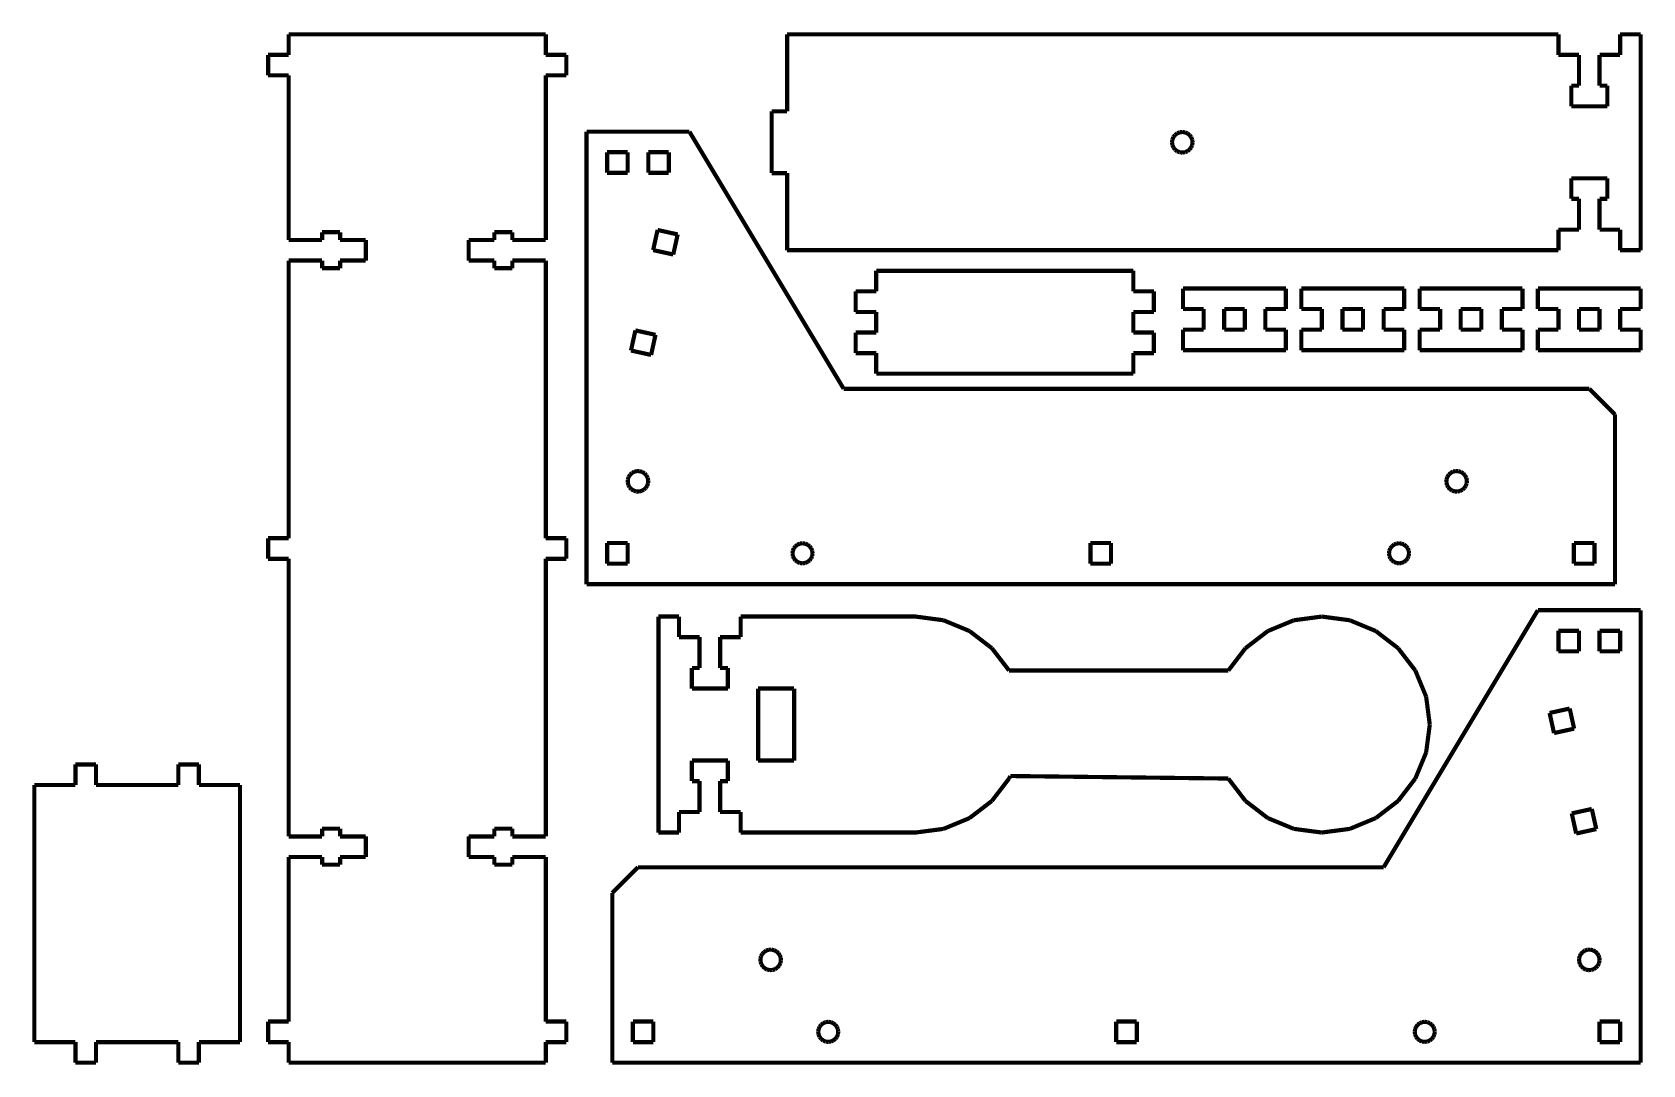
# Model space of a CAD drawing. Extents: x -171 to 142, y -96 to 104.
import ezdxf

# ---------------------------------------------------------------- set-up
doc = ezdxf.new("R2010")
doc.units = 0
doc.layers.add('PROFILEEDGES', color=7, linetype='CONTINUOUS')

msp = doc.modelspace()

# ---------------------------------------------------------------- linework, layer by layer
at = {"layer": 'PROFILEEDGES', "const_width": 0.811}
for points in [[(-120.92, 103.99), (-120.92, 99.99)], [(-70.92, 103.99), (-120.92, 103.99)], [(-70.92, 99.99), (-70.92, 103.99)], [(-23.99, 103.99), (-23.99, 88.99)], [(126.01, 103.99), (-23.99, 103.99)], [(126.01, 99.99), (126.01, 103.99)], [(138.01, 103.99), (138.01, 99.99)], [(142.01, 103.99), (138.01, 103.99)], [(142.01, 61.99), (142.01, 103.99)], [(-124.92, 99.99), (-120.92, 99.99)], [(-124.92, 95.99), (-124.92, 99.99)], [(-70.92, 99.99), (-66.92, 99.99)], [(-66.92, 99.99), (-66.92, 95.99)], [(130.01, 99.99), (126.01, 99.99)], [(130.01, 93.99), (130.01, 99.99)], [(134.01, 99.99), (134.01, 93.99)], [(138.01, 99.99), (134.01, 99.99)], [(-120.92, 95.99), (-124.92, 95.99)], [(-120.92, 95.99), (-120.92, 63.99)], [(-70.92, 63.99), (-70.92, 95.99)], [(-66.92, 95.99), (-70.92, 95.99)], [(128.51, 89.99), (128.51, 93.99)], [(128.51, 93.99), (130.01, 93.99)], [(134.01, 93.99), (135.51, 93.99)], [(135.51, 93.99), (135.51, 89.99)], [(-26.99, 88.99), (-26.99, 76.99)], [(-23.99, 88.99), (-26.99, 88.99)], [(135.51, 89.99), (128.51, 89.99)], [(-62.99, 85.05), (-42.99, 85.05)], [(-62.99, -2.95), (-62.99, 85.05)], [(-12.99, 35.05), (-42.99, 85.05)], [(51.13, 83.99), (51.44, 84.4)], [(51.44, 84.4), (51.86, 84.72)], [(51.86, 84.72), (52.34, 84.92)], [(52.34, 84.92), (52.86, 84.99)], [(52.86, 84.99), (53.38, 84.92)], [(53.38, 84.92), (53.86, 84.72)], [(53.86, 84.72), (54.27, 84.4)], [(54.27, 84.4), (54.59, 83.99)], [(-58.99, 81.05), (-54.99, 81.05)], [(-58.99, 77.05), (-58.99, 81.05)], [(-54.99, 81.05), (-54.99, 77.05)], [(-50.99, 77.05), (-50.99, 81.05)], [(-50.99, 81.05), (-46.99, 81.05)], [(-46.99, 81.05), (-46.99, 77.05)], [(50.86, 82.99), (50.93, 83.5)], [(50.93, 82.47), (50.86, 82.99)], [(50.93, 83.5), (51.13, 83.99)], [(51.13, 81.99), (50.93, 82.47)], [(51.44, 81.57), (51.13, 81.99)], [(51.86, 81.25), (51.44, 81.57)], [(52.34, 81.05), (51.86, 81.25)], [(52.86, 80.99), (52.34, 81.05)], [(53.38, 81.05), (52.86, 80.99)], [(53.86, 81.25), (53.38, 81.05)], [(54.27, 81.57), (53.86, 81.25)], [(54.59, 81.99), (54.27, 81.57)], [(54.59, 83.99), (54.79, 83.5)], [(54.79, 82.47), (54.59, 81.99)], [(54.79, 83.5), (54.86, 82.99)], [(54.86, 82.99), (54.79, 82.47)], [(-54.99, 77.05), (-58.99, 77.05)], [(-46.99, 77.05), (-50.99, 77.05)], [(-23.99, 76.99), (-26.99, 76.99)], [(-23.99, 76.99), (-23.99, 61.99)], [(128.51, 71.99), (128.51, 75.99)], [(128.51, 75.99), (135.51, 75.99)], [(135.51, 75.99), (135.51, 71.99)], [(130.01, 71.99), (128.51, 71.99)], [(130.01, 65.99), (130.01, 71.99)], [(135.51, 71.99), (134.01, 71.99)], [(134.01, 65.99), (134.01, 71.99)], [(-114.42, 63.99), (-114.42, 65.49)], [(-114.42, 65.49), (-110.92, 65.49)], [(-110.92, 65.49), (-110.92, 63.99)], [(-80.92, 63.99), (-80.92, 65.49)], [(-80.92, 65.49), (-77.42, 65.49)], [(-77.42, 65.49), (-77.42, 63.99)], [(-50.04, 62.02), (-49.18, 65.93)], [(-49.18, 65.93), (-45.27, 65.07)], [(126.01, 61.99), (126.01, 65.99)], [(126.01, 65.99), (130.01, 65.99)], [(134.01, 65.99), (138.01, 65.99)], [(138.01, 65.99), (138.01, 61.99)], [(-114.42, 63.99), (-120.92, 63.99)], [(-105.92, 63.99), (-110.92, 63.99)], [(-105.92, 59.99), (-105.92, 63.99)], [(-85.92, 63.99), (-85.92, 59.99)], [(-85.92, 63.99), (-80.92, 63.99)], [(-77.42, 63.99), (-70.92, 63.99)], [(-45.27, 65.07), (-46.13, 61.16)], [(-120.92, 59.99), (-120.92, 5.99)], [(-114.42, 59.99), (-120.92, 59.99)], [(-114.42, 58.49), (-114.42, 59.99)], [(-105.92, 59.99), (-110.92, 59.99)], [(-110.92, 59.99), (-110.92, 58.49)], [(-80.92, 59.99), (-85.92, 59.99)], [(-80.92, 58.49), (-80.92, 59.99)], [(-77.42, 59.99), (-70.92, 59.99)], [(-77.42, 59.99), (-77.42, 58.49)], [(-70.92, 5.99), (-70.92, 59.99)], [(-46.13, 61.16), (-50.04, 62.02)], [(-23.99, 61.99), (126.01, 61.99)], [(138.01, 61.99), (142.01, 61.99)], [(-110.92, 58.49), (-114.42, 58.49)], [(-77.42, 58.49), (-80.92, 58.49)], [(-6.66, 57.99), (-6.66, 53.99)], [(43.34, 57.99), (-6.66, 57.99)], [(43.34, 53.99), (43.34, 57.99)], [(-10.66, 53.99), (-10.66, 49.99)], [(-6.66, 53.99), (-10.66, 53.99)], [(47.34, 53.99), (43.34, 53.99)], [(47.34, 49.99), (47.34, 53.99)], [(53.01, 54.55), (73.01, 54.55)], [(53.01, 50.55), (53.01, 54.55)], [(73.01, 54.55), (73.01, 50.55)], [(76.01, 54.55), (96.01, 54.55)], [(76.01, 50.55), (76.01, 54.55)], [(96.01, 54.55), (96.01, 50.55)], [(99.01, 54.55), (119.01, 54.55)], [(99.01, 50.55), (99.01, 54.55)], [(119.01, 54.55), (119.01, 50.55)], [(122.01, 54.55), (142.01, 54.55)], [(122.01, 50.55), (122.01, 54.55)], [(142.01, 54.55), (142.01, 50.55)], [(-10.66, 49.99), (-6.66, 49.99)], [(-6.66, 49.99), (-6.66, 45.99)], [(43.34, 45.99), (43.34, 49.99)], [(43.34, 49.99), (47.34, 49.99)], [(53.01, 50.55), (57.01, 50.55)], [(57.01, 50.55), (57.01, 46.55)], [(61.01, 46.55), (61.01, 50.55)], [(61.01, 50.55), (65.01, 50.55)], [(65.01, 50.55), (65.01, 46.55)], [(69.01, 46.55), (69.01, 50.55)], [(69.01, 50.55), (73.01, 50.55)], [(76.01, 50.55), (80.01, 50.55)], [(80.01, 50.55), (80.01, 46.55)], [(84.01, 46.55), (84.01, 50.55)], [(84.01, 50.55), (88.01, 50.55)], [(88.01, 50.55), (88.01, 46.55)], [(92.01, 46.55), (92.01, 50.55)], [(92.01, 50.55), (96.01, 50.55)], [(99.01, 50.55), (103.01, 50.55)], [(103.01, 50.55), (103.01, 46.55)], [(107.01, 46.55), (107.01, 50.55)], [(107.01, 50.55), (111.01, 50.55)], [(111.01, 50.55), (111.01, 46.55)], [(115.01, 46.55), (115.01, 50.55)], [(115.01, 50.55), (119.01, 50.55)], [(122.01, 50.55), (126.01, 50.55)], [(126.01, 50.55), (126.01, 46.55)], [(130.01, 46.55), (130.01, 50.55)], [(130.01, 50.55), (134.01, 50.55)], [(134.01, 50.55), (134.01, 46.55)], [(138.01, 46.55), (138.01, 50.55)], [(138.01, 50.55), (142.01, 50.55)], [(-54.35, 42.49), (-53.49, 46.4)], [(-53.49, 46.4), (-49.58, 45.54)], [(-49.58, 45.54), (-50.44, 41.63)], [(-10.66, 45.99), (-10.66, 41.99)], [(-6.66, 45.99), (-10.66, 45.99)], [(47.34, 45.99), (43.34, 45.99)], [(47.34, 41.99), (47.34, 45.99)], [(57.01, 46.55), (53.01, 46.55)], [(53.01, 42.55), (53.01, 46.55)], [(65.01, 46.55), (61.01, 46.55)], [(73.01, 46.55), (69.01, 46.55)], [(73.01, 46.55), (73.01, 42.55)], [(80.01, 46.55), (76.01, 46.55)], [(76.01, 42.55), (76.01, 46.55)], [(88.01, 46.55), (84.01, 46.55)], [(96.01, 46.55), (92.01, 46.55)], [(96.01, 46.55), (96.01, 42.55)], [(103.01, 46.55), (99.01, 46.55)], [(99.01, 42.55), (99.01, 46.55)], [(111.01, 46.55), (107.01, 46.55)], [(119.01, 46.55), (115.01, 46.55)], [(119.01, 46.55), (119.01, 42.55)], [(126.01, 46.55), (122.01, 46.55)], [(122.01, 42.55), (122.01, 46.55)], [(134.01, 46.55), (130.01, 46.55)], [(142.01, 46.55), (138.01, 46.55)], [(142.01, 46.55), (142.01, 42.55)], [(-50.44, 41.63), (-54.35, 42.49)], [(-10.66, 41.99), (-6.66, 41.99)], [(-6.66, 41.99), (-6.66, 37.99)], [(43.34, 41.99), (47.34, 41.99)], [(43.34, 37.99), (43.34, 41.99)], [(73.01, 42.55), (53.01, 42.55)], [(96.01, 42.55), (76.01, 42.55)], [(119.01, 42.55), (99.01, 42.55)], [(142.01, 42.55), (122.01, 42.55)], [(-6.66, 37.99), (43.34, 37.99)], [(132.01, 35.05), (-12.99, 35.05)], [(137.01, 30.05), (132.01, 35.05)], [(137.01, 30.05), (137.01, -2.95)], [(-54.53, 18.33), (-54.14, 18.69)], [(-54.14, 18.69), (-53.68, 18.93)], [(-53.68, 18.93), (-53.17, 19.05)], [(-53.17, 19.05), (-52.65, 19.03)], [(-52.65, 19.03), (-52.15, 18.87)], [(-52.15, 18.87), (-51.71, 18.59)], [(-51.71, 18.59), (-51.36, 18.21)], [(104.68, 18.34), (105.06, 18.69)], [(105.06, 18.69), (105.52, 18.93)], [(105.52, 18.93), (106.03, 19.05)], [(106.03, 19.05), (106.56, 19.02)], [(106.56, 19.02), (107.05, 18.87)], [(107.05, 18.87), (107.49, 18.59)], [(107.49, 18.59), (107.85, 18.2)], [(-54.98, 16.87), (-54.96, 17.39)], [(-54.87, 16.36), (-54.98, 16.87)], [(-54.96, 17.39), (-54.81, 17.89)], [(-54.63, 15.9), (-54.87, 16.36)], [(-54.81, 17.89), (-54.53, 18.33)], [(-54.27, 15.52), (-54.63, 15.9)], [(-53.83, 15.24), (-54.27, 15.52)], [(-51.84, 15.42), (-52.3, 15.18)], [(-51.45, 15.78), (-51.84, 15.42)], [(-51.18, 16.22), (-51.45, 15.78)], [(-51.36, 18.21), (-51.11, 17.75)], [(-51.02, 16.72), (-51.18, 16.22)], [(-51.11, 17.75), (-51, 17.24)], [(-51, 17.24), (-51.02, 16.72)], [(104.22, 16.88), (104.24, 17.4)], [(104.33, 16.37), (104.22, 16.88)], [(104.24, 17.4), (104.4, 17.9)], [(104.57, 15.91), (104.33, 16.37)], [(104.4, 17.9), (104.68, 18.34)], [(104.92, 15.52), (104.57, 15.91)], [(105.36, 15.24), (104.92, 15.52)], [(107.36, 15.42), (106.89, 15.18)], [(107.74, 15.77), (107.36, 15.42)], [(108.02, 16.21), (107.74, 15.77)], [(107.85, 18.2), (108.09, 17.74)], [(108.18, 16.71), (108.02, 16.21)], [(108.09, 17.74), (108.2, 17.23)], [(108.2, 17.23), (108.18, 16.71)], [(-53.33, 15.08), (-53.83, 15.24)], [(-52.81, 15.06), (-53.33, 15.08)], [(-52.3, 15.18), (-52.81, 15.06)], [(105.86, 15.08), (105.36, 15.24)], [(106.38, 15.06), (105.86, 15.08)], [(106.89, 15.18), (106.38, 15.06)], [(-124.92, 1.99), (-124.92, 5.99)], [(-124.92, 5.99), (-120.92, 5.99)], [(-70.92, 5.99), (-66.92, 5.99)], [(-66.92, 5.99), (-66.92, 1.99)], [(-58.99, 5.05), (-54.99, 5.05)], [(-58.99, 1.05), (-58.99, 5.05)], [(-54.99, 1.05), (-54.99, 5.05)], [(-22.87, 3.56), (-22.94, 3.05)], [(-22.94, 3.05), (-22.87, 2.55)], [(-22.68, 4.03), (-22.87, 3.56)], [(-22.37, 4.43), (-22.68, 4.03)], [(-22.37, 4.43), (-21.97, 4.74)], [(-21.97, 4.74), (-21.5, 4.94)], [(-21.5, 4.94), (-20.99, 5)], [(-20.49, 4.94), (-20.99, 5)], [(-20.02, 4.74), (-20.49, 4.94)], [(-19.61, 4.43), (-20.02, 4.74)], [(-19.3, 4.03), (-19.61, 4.43)], [(-19.11, 3.56), (-19.3, 4.03)], [(-19.04, 3.05), (-19.11, 3.56)], [(-19.11, 2.55), (-19.04, 3.05)], [(35.01, 1.05), (35.01, 5.05)], [(35.01, 5.05), (39.01, 5.05)], [(39.01, 1.05), (39.01, 5.05)], [(93.06, 3.05), (93.13, 3.56)], [(93.13, 2.55), (93.06, 3.05)], [(93.13, 3.56), (93.32, 4.03)], [(93.32, 4.03), (93.63, 4.43)], [(93.63, 4.43), (94.03, 4.74)], [(94.03, 4.74), (94.5, 4.94)], [(94.5, 4.94), (95.01, 5)], [(95.01, 5), (95.51, 4.94)], [(95.51, 4.94), (95.98, 4.74)], [(95.98, 4.74), (96.39, 4.43)], [(96.39, 4.43), (96.7, 4.03)], [(96.7, 4.03), (96.89, 3.56)], [(96.89, 3.56), (96.96, 3.05)], [(96.96, 3.05), (96.89, 2.55)], [(129.01, 1.05), (129.01, 5.05)], [(129.01, 5.05), (133.01, 5.05)], [(133.01, 1.05), (133.01, 5.05)], [(-120.92, 1.99), (-124.92, 1.99)], [(-120.92, 1.99), (-120.92, -52.01)], [(-66.92, 1.99), (-70.92, 1.99)], [(-70.92, -52.01), (-70.92, 1.99)], [(-54.99, 1.05), (-58.99, 1.05)], [(-22.87, 2.55), (-22.68, 2.08)], [(-22.68, 2.08), (-22.37, 1.68)], [(-22.37, 1.68), (-21.97, 1.37)], [(-21.97, 1.37), (-21.5, 1.17)], [(-21.5, 1.17), (-20.99, 1.1)], [(-20.99, 1.1), (-20.49, 1.17)], [(-20.49, 1.17), (-20.02, 1.37)], [(-20.02, 1.37), (-19.61, 1.68)], [(-19.61, 1.68), (-19.3, 2.08)], [(-19.3, 2.08), (-19.11, 2.55)], [(39.01, 1.05), (35.01, 1.05)], [(93.32, 2.08), (93.13, 2.55)], [(93.63, 1.68), (93.32, 2.08)], [(94.03, 1.37), (93.63, 1.68)], [(94.5, 1.17), (94.03, 1.37)], [(95.01, 1.1), (94.5, 1.17)], [(95.51, 1.17), (95.01, 1.1)], [(95.98, 1.37), (95.51, 1.17)], [(96.39, 1.68), (95.98, 1.37)], [(96.7, 2.08), (96.39, 1.68)], [(96.89, 2.55), (96.7, 2.08)], [(133.01, 1.05), (129.01, 1.05)], [(137.01, -2.95), (-62.99, -2.95)], [(-49.01, -9.25), (-45.01, -9.25)], [(-49.01, -51.25), (-49.01, -9.25)], [(-45.01, -13.25), (-45.01, -9.25)], [(0.99, -9.25), (-33.01, -9.25)], [(-33.01, -9.25), (-33.01, -13.25)], [(0.99, -9.25), (6.43, -9.97)], [(74.56, -9.97), (79.99, -9.25)], [(79.99, -9.25), (85.43, -9.97)], [(92.01, -58.01), (122.01, -8.01)], [(142.01, -8.01), (122.01, -8.01)], [(142.01, -96.01), (142.01, -8.01)], [(6.43, -9.97), (11.49, -12.07)], [(11.49, -12.07), (15.84, -15.41)], [(65.14, -15.41), (69.49, -12.07)], [(69.49, -12.07), (74.56, -9.97)], [(85.43, -9.97), (90.49, -12.07)], [(90.49, -12.07), (94.84, -15.41)], [(126.01, -16.01), (126.01, -12.01)], [(126.01, -12.01), (130.01, -12.01)], [(130.01, -12.01), (130.01, -16.01)], [(134.01, -12.01), (138.01, -12.01)], [(134.01, -16.01), (134.01, -12.01)], [(138.01, -12.01), (138.01, -16.01)], [(-41.01, -13.25), (-45.01, -13.25)], [(-41.01, -19.25), (-41.01, -13.25)], [(-33.01, -13.25), (-37.01, -13.25)], [(-37.01, -13.25), (-37.01, -19.25)], [(15.84, -15.41), (19.18, -19.75)], [(61.81, -19.75), (65.14, -15.41)], [(94.84, -15.41), (98.18, -19.75)], [(130.01, -16.01), (126.01, -16.01)], [(138.01, -16.01), (134.01, -16.01)], [(-42.51, -19.25), (-41.01, -19.25)], [(-42.51, -23.25), (-42.51, -19.25)], [(-37.01, -19.25), (-35.51, -19.25)], [(-35.51, -19.25), (-35.51, -23.25)], [(61.81, -19.75), (19.18, -19.75)], [(98.18, -19.75), (100.28, -24.82)], [(-35.51, -23.25), (-42.51, -23.25)], [(-29.63, -23.25), (-22.63, -23.25)], [(-29.63, -37.25), (-29.63, -23.25)], [(-22.63, -37.25), (-22.63, -23.25)], [(100.28, -24.82), (100.99, -30.25)], [(124.29, -28), (128.2, -27.14)], [(125.15, -31.91), (124.29, -28)], [(128.2, -27.14), (129.06, -31.05)], [(100.99, -30.25), (100.28, -35.69)], [(129.06, -31.05), (125.15, -31.91)], [(-42.51, -41.25), (-42.51, -37.25)], [(-42.51, -37.25), (-35.51, -37.25)], [(-35.51, -37.25), (-35.51, -41.25)], [(-22.63, -37.25), (-29.63, -37.25)], [(100.28, -35.69), (98.18, -40.75)], [(-162.39, -38.01), (-158.39, -38.01)], [(-162.39, -42.01), (-162.39, -38.01)], [(-158.39, -38.01), (-158.39, -42.01)], [(-142.39, -38.01), (-138.39, -38.01)], [(-142.39, -42.01), (-142.39, -38.01)], [(-138.39, -38.01), (-138.39, -42.01)], [(19.18, -40.75), (15.84, -45.1)], [(19.39, -40.26), (19.18, -40.75)], [(61.81, -40.75), (19.39, -40.26)], [(65.14, -45.1), (61.81, -40.75)], [(98.18, -40.75), (94.84, -45.1)], [(-170.39, -42.01), (-162.39, -42.01)], [(-170.39, -92.01), (-170.39, -42.01)], [(-158.39, -42.01), (-142.39, -42.01)], [(-138.39, -42.01), (-130.39, -42.01)], [(-130.39, -42.01), (-130.39, -92.01)], [(-41.01, -41.25), (-42.51, -41.25)], [(-41.01, -47.25), (-41.01, -41.25)], [(-35.51, -41.25), (-37.01, -41.25)], [(-37.01, -47.25), (-37.01, -41.25)], [(-45.01, -51.25), (-45.01, -47.25)], [(-45.01, -47.25), (-41.01, -47.25)], [(-37.01, -47.25), (-33.01, -47.25)], [(-33.01, -47.25), (-33.01, -51.25)], [(15.84, -45.1), (11.49, -48.44)], [(69.49, -48.44), (65.14, -45.1)], [(94.84, -45.1), (90.49, -48.44)], [(128.6, -47.53), (132.5, -46.67)], [(132.5, -46.67), (133.37, -50.58)], [(-114.42, -50.51), (-110.92, -50.51)], [(-114.42, -52.01), (-114.42, -50.51)], [(-110.92, -50.51), (-110.92, -52.01)], [(-80.92, -52.01), (-80.92, -50.51)], [(-80.92, -50.51), (-77.42, -50.51)], [(-77.42, -50.51), (-77.42, -52.01)], [(11.49, -48.44), (6.43, -50.54)], [(74.56, -50.54), (69.49, -48.44)], [(90.49, -48.44), (85.43, -50.54)], [(129.46, -51.44), (128.6, -47.53)], [(-120.92, -52.01), (-114.42, -52.01)], [(-110.92, -52.01), (-105.92, -52.01)], [(-105.92, -56.01), (-105.92, -52.01)], [(-85.92, -52.01), (-85.92, -56.01)], [(-85.92, -52.01), (-80.92, -52.01)], [(-77.42, -52.01), (-70.92, -52.01)], [(-45.01, -51.25), (-49.01, -51.25)], [(-33.01, -51.25), (0.99, -51.25)], [(6.43, -50.54), (0.99, -51.25)], [(79.99, -51.25), (74.56, -50.54)], [(85.43, -50.54), (79.99, -51.25)], [(133.37, -50.58), (129.46, -51.44)], [(-120.92, -56.01), (-120.92, -88.01)], [(-114.42, -56.01), (-120.92, -56.01)], [(-114.42, -57.51), (-114.42, -56.01)], [(-110.92, -56.01), (-110.92, -57.51)], [(-105.92, -56.01), (-110.92, -56.01)], [(-85.92, -56.01), (-80.92, -56.01)], [(-80.92, -57.51), (-80.92, -56.01)], [(-77.42, -56.01), (-77.42, -57.51)], [(-77.42, -56.01), (-70.92, -56.01)], [(-70.92, -88.01), (-70.92, -56.01)], [(-110.92, -57.51), (-114.42, -57.51)], [(-77.42, -57.51), (-80.92, -57.51)], [(-57.99, -63.01), (-52.99, -58.01)], [(-52.99, -58.01), (92.01, -58.01)], [(-57.99, -63.01), (-57.99, -96.01)], [(-29.18, -75.84), (-29.07, -75.33)], [(-29.07, -75.33), (-28.83, -74.87)], [(-28.83, -74.87), (-28.48, -74.48)], [(-28.48, -74.48), (-28.04, -74.2)], [(-28.04, -74.2), (-27.54, -74.04)], [(-27.54, -74.04), (-27.02, -74.02)], [(-27.02, -74.02), (-26.51, -74.13)], [(-26.51, -74.13), (-26.04, -74.38)], [(-26.04, -74.38), (-25.66, -74.73)], [(-25.66, -74.73), (-25.38, -75.17)], [(-25.38, -75.17), (-25.22, -75.67)], [(130.02, -75.83), (130.13, -75.32)], [(130.13, -75.32), (130.37, -74.86)], [(130.37, -74.86), (130.73, -74.48)], [(130.73, -74.48), (131.17, -74.2)], [(131.17, -74.2), (131.67, -74.04)], [(131.67, -74.04), (132.19, -74.02)], [(132.19, -74.02), (132.7, -74.14)], [(132.7, -74.14), (133.16, -74.38)], [(133.16, -74.38), (133.55, -74.73)], [(133.55, -74.73), (133.82, -75.18)], [(133.82, -75.18), (133.98, -75.67)], [(-29.16, -76.36), (-29.18, -75.84)], [(-29, -76.86), (-29.16, -76.36)], [(-28.72, -77.3), (-29, -76.86)], [(-28.34, -77.65), (-28.72, -77.3)], [(-27.88, -77.89), (-28.34, -77.65)], [(-27.37, -78.01), (-27.88, -77.89)], [(-26.84, -77.98), (-27.37, -78.01)], [(-26.35, -77.83), (-26.84, -77.98)], [(-25.91, -77.55), (-26.35, -77.83)], [(-25.55, -77.16), (-25.91, -77.55)], [(-25.31, -76.7), (-25.55, -77.16)], [(-25.2, -76.19), (-25.31, -76.7)], [(-25.22, -75.67), (-25.2, -76.19)], [(130.04, -76.35), (130.02, -75.83)], [(130.19, -76.85), (130.04, -76.35)], [(130.47, -77.29), (130.19, -76.85)], [(130.86, -77.65), (130.47, -77.29)], [(131.32, -77.89), (130.86, -77.65)], [(131.83, -78.01), (131.32, -77.89)], [(132.35, -77.98), (131.83, -78.01)], [(132.85, -77.83), (132.35, -77.98)], [(133.29, -77.55), (132.85, -77.83)], [(133.64, -77.17), (133.29, -77.55)], [(133.89, -76.7), (133.64, -77.17)], [(134, -76.2), (133.89, -76.7)], [(133.98, -75.67), (134, -76.2)], [(-124.92, -88.01), (-120.92, -88.01)], [(-124.92, -92.01), (-124.92, -88.01)], [(-70.92, -88.01), (-66.92, -88.01)], [(-66.92, -88.01), (-66.92, -92.01)], [(-53.99, -92.01), (-53.99, -88.01)], [(-49.99, -88.01), (-53.99, -88.01)], [(-49.99, -88.01), (-49.99, -92.01)], [(-16.5, -88.13), (-15.99, -88.06)], [(-15.99, -88.06), (-15.49, -88.13)], [(40.01, -92.01), (40.01, -88.01)], [(44.01, -88.01), (40.01, -88.01)], [(44.01, -92.01), (44.01, -88.01)], [(99.5, -88.13), (100.01, -88.06)], [(100.01, -88.06), (100.51, -88.13)], [(134.01, -92.01), (134.01, -88.01)], [(138.01, -88.01), (134.01, -88.01)], [(138.01, -92.01), (138.01, -88.01)], [(-17.94, -90.01), (-17.87, -89.51)], [(-17.87, -90.52), (-17.94, -90.01)], [(-17.87, -89.51), (-17.68, -89.04)], [(-17.68, -90.99), (-17.87, -90.52)], [(-17.68, -89.04), (-17.37, -88.63)], [(-17.37, -91.39), (-17.68, -90.99)], [(-17.37, -88.63), (-16.97, -88.32)], [(-16.97, -88.32), (-16.5, -88.13)], [(-15.49, -88.13), (-15.02, -88.32)], [(-15.02, -88.32), (-14.61, -88.63)], [(-14.61, -88.63), (-14.3, -89.04)], [(-14.3, -90.99), (-14.61, -91.39)], [(-14.3, -89.04), (-14.11, -89.51)], [(-14.11, -90.52), (-14.3, -90.99)], [(-14.11, -89.51), (-14.04, -90.01)], [(-14.04, -90.01), (-14.11, -90.52)], [(98.06, -90.01), (98.13, -89.51)], [(98.13, -90.52), (98.06, -90.01)], [(98.13, -89.51), (98.32, -89.04)], [(98.32, -90.99), (98.13, -90.52)], [(98.32, -89.04), (98.63, -88.63)], [(98.63, -91.39), (98.32, -90.99)], [(98.63, -88.63), (99.03, -88.32)], [(99.03, -88.32), (99.5, -88.13)], [(100.51, -88.13), (100.98, -88.32)], [(100.98, -88.32), (101.39, -88.63)], [(101.39, -88.63), (101.7, -89.04)], [(101.7, -90.99), (101.39, -91.39)], [(101.7, -89.04), (101.89, -89.51)], [(101.89, -90.52), (101.7, -90.99)], [(101.89, -89.51), (101.96, -90.01)], [(101.96, -90.01), (101.89, -90.52)], [(-162.39, -92.01), (-170.39, -92.01)], [(-162.39, -96.01), (-162.39, -92.01)], [(-142.39, -92.01), (-158.39, -92.01)], [(-158.39, -92.01), (-158.39, -96.01)], [(-142.39, -96.01), (-142.39, -92.01)], [(-130.39, -92.01), (-138.39, -92.01)], [(-138.39, -92.01), (-138.39, -96.01)], [(-120.92, -92.01), (-124.92, -92.01)], [(-120.92, -92.01), (-120.92, -96.01)], [(-70.92, -96.01), (-70.92, -92.01)], [(-66.92, -92.01), (-70.92, -92.01)], [(-49.99, -92.01), (-53.99, -92.01)], [(-16.97, -91.7), (-17.37, -91.39)], [(-16.5, -91.9), (-16.97, -91.7)], [(-15.99, -91.96), (-16.5, -91.9)], [(-15.49, -91.9), (-15.99, -91.96)], [(-15.02, -91.7), (-15.49, -91.9)], [(-14.61, -91.39), (-15.02, -91.7)], [(44.01, -92.01), (40.01, -92.01)], [(99.03, -91.7), (98.63, -91.39)], [(99.5, -91.9), (99.03, -91.7)], [(100.01, -91.96), (99.5, -91.9)], [(100.51, -91.9), (100.01, -91.96)], [(100.98, -91.7), (100.51, -91.9)], [(101.39, -91.39), (100.98, -91.7)], [(138.01, -92.01), (134.01, -92.01)], [(-158.39, -96.01), (-162.39, -96.01)], [(-138.39, -96.01), (-142.39, -96.01)], [(-120.92, -96.01), (-70.92, -96.01)], [(-57.99, -96.01), (142.01, -96.01)]]:
    msp.add_lwpolyline(points, dxfattribs=at)

doc.saveas('drawing.dxf')
